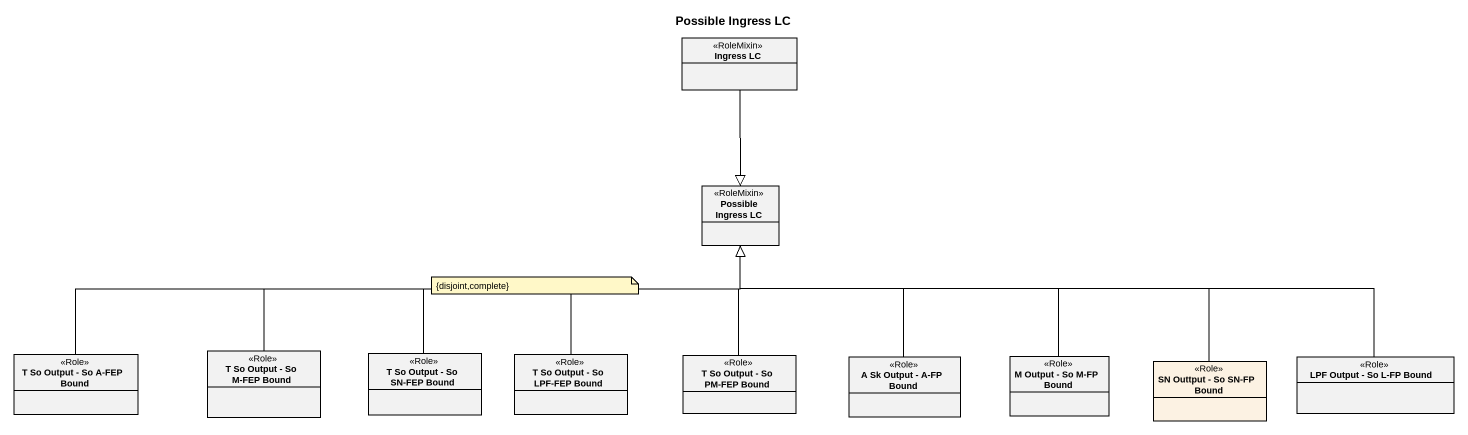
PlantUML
@startuml
title Possible Ingress LC
hide circle
hide empty members
class "Ingress LC" as Ingress_LC <<RoleMixin>>
class "Possible Ingress LC" as Possible_Ingress_LC <<RoleMixin>>
class "T So Output - So M-FEP Bound" as T_So_Output_So_M_FEP_Bound <<Role>>
class "T So Output - So A-FEP Bound" as T_So_Output_So_A_FEP_Bound <<Role>>
class "T So Output - So SN-FEP Bound" as T_So_Output_So_SN_FEP_Bound <<Role>>
class "T So Output - So LPF-FEP Bound" as T_So_Output_So_LPF_FEP_Bound <<Role>>
class "T So Output - So PM-FEP Bound" as T_So_Output_So_PM_FEP_Bound <<Role>>
class "A Sk Output - A-FP Bound" as A_Sk_Output_A_FP_Bound <<Role>>
class "M Output - So M-FP Bound" as M_Output_So_M_FP_Bound <<Role>>
class "SN Outtput - So SN-FP Bound" as SN_Outtput_So_SN_FP_Bound <<Role>> #FCF2E3
class "LPF Output - So L-FP Bound" as LPF_Output_So_L_FP_Bound <<Role>>
Ingress_LC --|> Possible_Ingress_LC
T_So_Output_So_M_FEP_Bound -right-|> Possible_Ingress_LC
T_So_Output_So_A_FEP_Bound -right-|> Possible_Ingress_LC
T_So_Output_So_SN_FEP_Bound -right-|> Possible_Ingress_LC
T_So_Output_So_LPF_FEP_Bound -up-|> Possible_Ingress_LC
T_So_Output_So_PM_FEP_Bound -up-|> Possible_Ingress_LC
A_Sk_Output_A_FP_Bound -up-|> Possible_Ingress_LC
M_Output_So_M_FP_Bound -left-|> Possible_Ingress_LC
SN_Outtput_So_SN_FP_Bound -left-|> Possible_Ingress_LC
LPF_Output_So_L_FP_Bound -left-|> Possible_Ingress_LC
note as N1
  {disjoint,complete}
end note
@enduml
